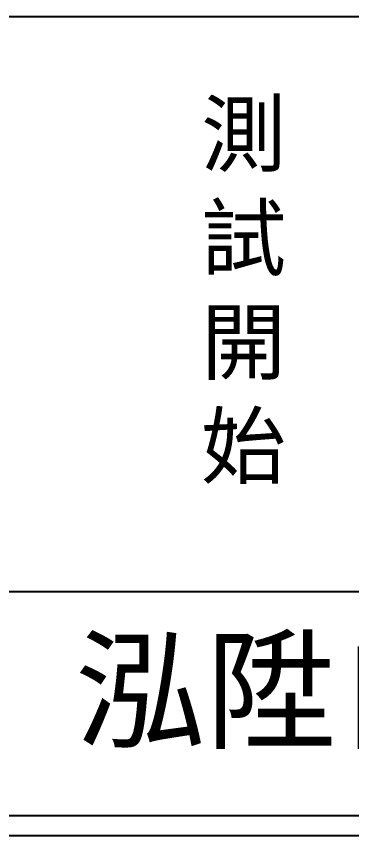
# Model space of a CAD drawing. Extents: x 10 to 297, y 3 to 207.
# Drawn here: x 44.9 to 65.9, y 3 to 54.2 of the extents above; entities that cross this region are included whole.
import ezdxf

# ---------------------------------------------------------------- set-up
doc = ezdxf.new("R2010")
doc.units = 0
doc.layers.add('圖框層', color=7, linetype='CONTINUOUS')
doc.layers.add('標尺寸層', color=3, linetype='CONTINUOUS')
doc.styles.add('CNS', font='romanc.shx', dxfattribs={"bigfont": 'chineset.shx'})
doc.styles.add('STSL', font='kaiu.ttf')

msp = doc.modelspace()

# ---------------------------------------------------------------- linework, layer by layer
at = {"layer": '圖框層', "color": 7}
for p, q in [((11.25, 18.25), (295.75, 18.25)), ((11.25, 4.25), (295.75, 4.25)), ((10, 3), (297, 3))]:
    msp.add_line(p, q, dxfattribs=at)
at = {"layer": '標尺寸層', "color": 7}
msp.add_line((26.978, 54.195), (119.967, 54.195), dxfattribs=at)

# ---------------------------------------------------------------- texts
at = {"layer": '圖框層', "color": 4, "style": 'STSL'}
msp.add_text('泓陞自動化科技有限公司', height=6, dxfattribs=at).set_placement((48.604, 9.076))
at = {"layer": '標尺寸層', "color": 7, "insert": (59.157, 36.894), "char_height": 3.9, "width": 4.96081, "attachment_point": 5, "style": 'CNS'}
msp.add_mtext('{\\fDFKai-SB|b0|i0|c136|p65;測試開始}', dxfattribs=at)

doc.saveas('drawing.dxf')
